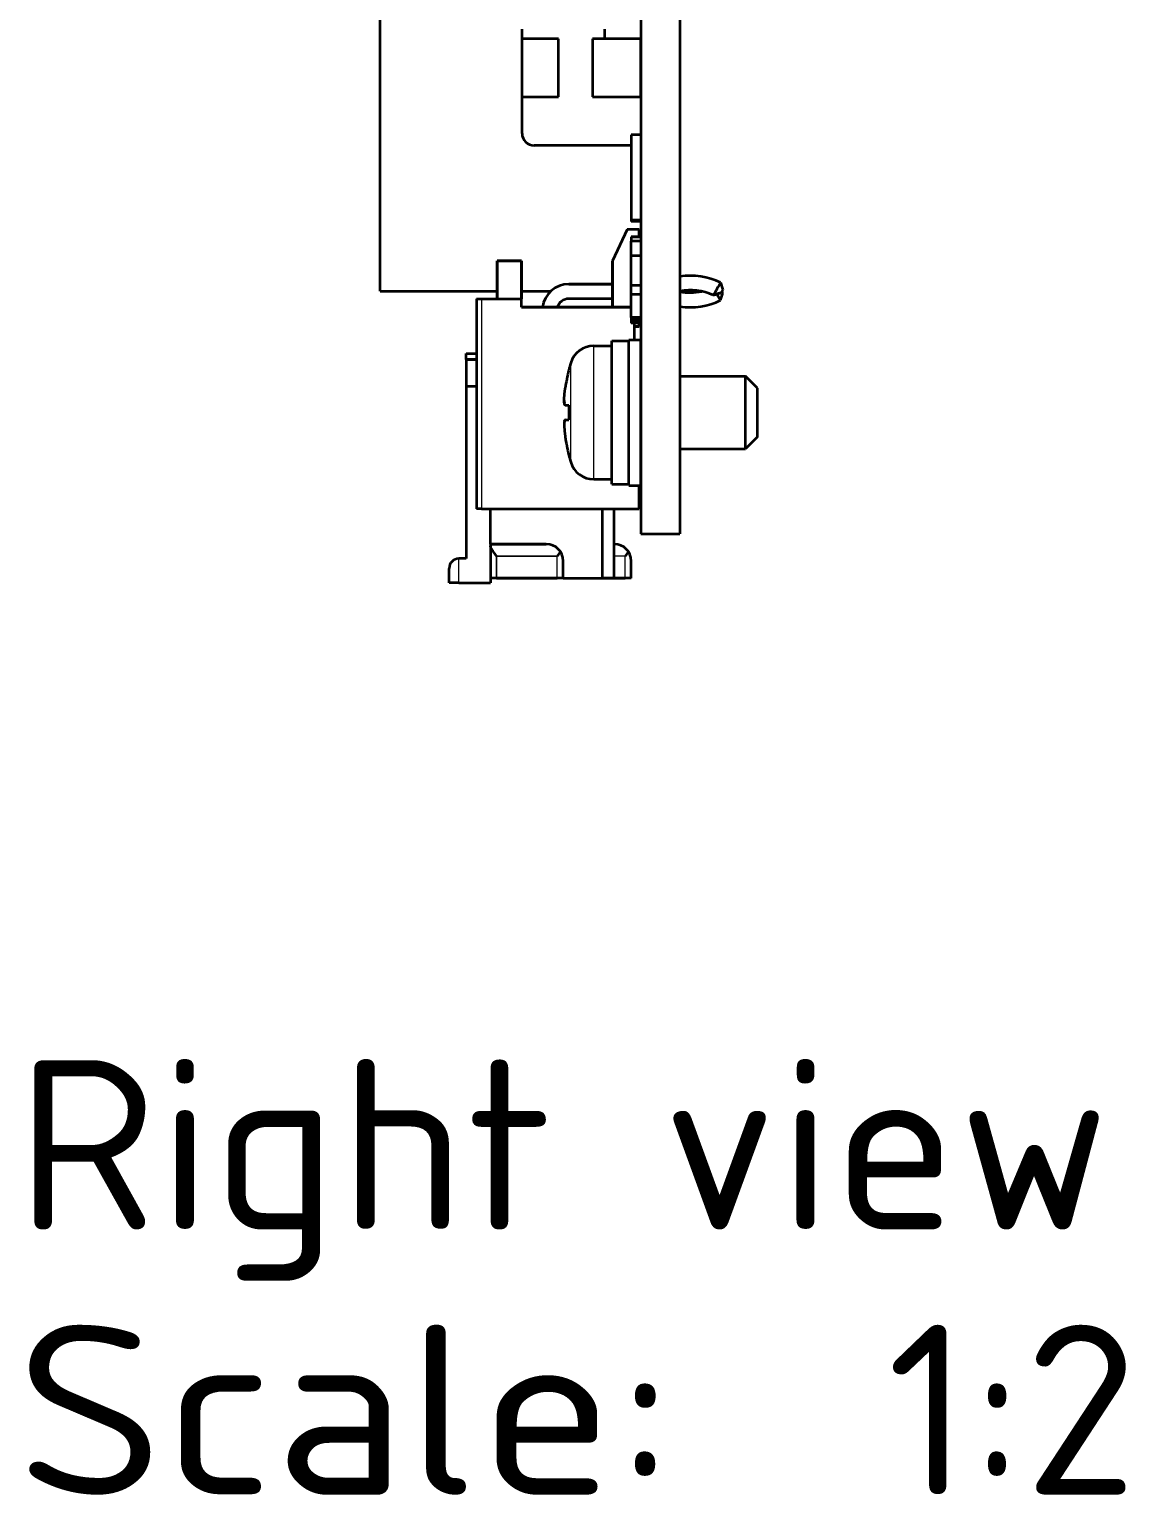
# Model space of a CAD drawing. Extents: x 23 to 417, y 3 to 294.
# Drawn here: x 179.56 to 202.15, y 80.65 to 110.83 of the extents above; entities that cross this region are included whole.
import ezdxf
from ezdxf.enums import TextEntityAlignment as Align

# ---------------------------------------------------------------- set-up
doc = ezdxf.new("R2010")
doc.units = 0
doc.layers.get('0').update_dxf_attribs({"lineweight": 13})
doc.styles.get("Standard").update_dxf_attribs({"font": 'isocp.shx'})

# ---------------------------------------------------------------- blocks, each defined once
blk = doc.blocks.new('BLOCK3495')
at = {"color": 7, "lineweight": 13}
for s, p, p2 in [('Right view', (-40, -78.853), (5.108, -78.853)), ('Scale:', (-40, -89.778), (-12.821, -89.778)), ('  1:2', (-12.821, -89.778), (6.207, -89.778))]:
    blk.add_text(s, height=7, dxfattribs=at).set_placement(p, p2, align=Align.FIT)
blk = doc.blocks.new('BLOCK3500')
at = {"color": 7, "lineweight": 35}
for p, q in [((-14.25, 48.3), (-14.25, -50.2)), ((-12.65, 48.3), (-12.65, -50.2))]:
    blk.add_line(p, q, dxfattribs=at)
at = {"color": 7, "lineweight": 35, "ltscale": 0.42465}
blk.add_line((-25, -40.2), (-25, -23.214), dxfattribs=at)
at = {"color": 7, "lineweight": 35, "ltscale": 0.009651}
for p, q in [((-19.15, -29.8), (-19.15, -29.414)), ((-15.75, -29.414), (-15.75, -29.8)), ((-14.25, -29.414), (-14.25, -29.8))]:
    blk.add_line(p, q, dxfattribs=at)
at = {"color": 7, "lineweight": 35, "ltscale": 0.06}
for p, q in [((-19.15, -32.2), (-19.15, -29.8)), ((-17.65, -32.2), (-17.65, -29.8)), ((-16.25, -29.8), (-16.25, -32.2)), ((-14.25, -32.2), (-14.25, -29.8))]:
    blk.add_line(p, q, dxfattribs=at)
at = {"color": 7, "lineweight": 35, "ltscale": 0.0375}
for p, q in [((-17.65, -29.8), (-19.15, -29.8)), ((-14.25, -29.8), (-15.75, -29.8)), ((-19.15, -33.7), (-19.15, -32.2)), ((-19.15, -32.2), (-17.65, -32.2))]:
    blk.add_line(p, q, dxfattribs=at)
at = {"color": 7, "lineweight": 35, "ltscale": 0.0125}
for p, q in [((-15.75, -29.8), (-16.25, -29.8)), ((-14.322, -37.662), (-14.822, -37.662)), ((-14.322, -37.662), (-14.822, -37.662)), ((-14.75, -42.2), (-14.25, -42.2)), ((-14.75, -48.2), (-14.25, -48.2))]:
    blk.add_line(p, q, dxfattribs=at)
at = {"color": 7, "lineweight": 35, "ltscale": 0.05}
blk.add_line((-16.25, -32.2), (-14.25, -32.2), dxfattribs=at)
at = {"color": 7, "lineweight": 35, "ltscale": 0.038986}
blk.add_line((-14.25, -32.2), (-14.25, -33.76), dxfattribs=at)
at = {"color": 7, "lineweight": 35, "ltscale": 0.087858}
blk.add_line((-14.65, -33.76), (-14.65, -37.274), dxfattribs=at)
at = {"color": 7, "lineweight": 35, "ltscale": 0.01}
for p, q in [((-14.25, -33.76), (-14.65, -33.76)), ((-14.25, -37.274), (-14.65, -37.274)), ((-14.25, -37.288), (-14.65, -37.288)), ((-14.25, -37.302), (-14.65, -37.302)), ((-14.25, -37.313), (-14.65, -37.313)), ((-14.25, -37.322), (-14.65, -37.322)), ((-14.25, -37.329), (-14.65, -37.329)), ((-14.25, -37.332), (-14.65, -37.332)), ((-14.25, -37.334), (-14.65, -37.334)), ((-14.25, -37.963), (-14.65, -37.963)), ((-14.25, -37.983), (-14.65, -37.983)), ((-14.25, -38.14), (-14.65, -38.14)), ((-14.25, -38.752), (-14.65, -38.752)), ((-14.25, -39.963), (-14.65, -39.963)), ((-14.25, -40.336), (-14.65, -40.336)), ((-14.25, -41.29), (-14.65, -41.29)), ((-14.25, -41.31), (-14.65, -41.31)), ((-14.25, -41.341), (-14.65, -41.341)), ((-14.25, -41.37), (-14.65, -41.37)), ((-14.25, -41.396), (-14.65, -41.396)), ((-14.25, -41.42), (-14.65, -41.42)), ((-14.25, -41.442), (-14.65, -41.442)), ((-14.25, -41.461), (-14.65, -41.461)), ((-14.25, -41.477), (-14.65, -41.477)), ((-14.25, -41.491), (-14.65, -41.491)), ((-14.25, -41.503), (-14.65, -41.503)), ((-14.25, -41.512), (-14.65, -41.512)), ((-14.25, -41.518), (-14.65, -41.518)), ((-14.25, -41.522), (-14.65, -41.522)), ((-14.25, -41.523), (-14.65, -41.523)), ((-21.751, -52.219), (-22.151, -52.219)), ((-21.751, -52.219), (-22.151, -52.219))]:
    blk.add_line(p, q, dxfattribs=at)
at = {"color": 7, "lineweight": 35, "ltscale": 0.1}
blk.add_line((-14.65, -34.2), (-18.65, -34.2), dxfattribs=at)
at = {"color": 7, "lineweight": 35, "ltscale": 0.000411225}
for p, q in [((-14.65, -37.272), (-14.65, -37.288)), ((-14.65, -41.461), (-14.65, -41.477))]:
    blk.add_line(p, q, dxfattribs=at)
at = {"color": 7, "lineweight": 35, "ltscale": 0.0003479}
for p, q in [((-14.65, -37.288), (-14.65, -37.302)), ((-14.65, -41.477), (-14.65, -41.491))]:
    blk.add_line(p, q, dxfattribs=at)
at = {"color": 7, "lineweight": 35, "ltscale": 0.00028495}
blk.add_line((-14.65, -37.302), (-14.65, -37.313), dxfattribs=at)
at = {"color": 7, "lineweight": 35, "ltscale": 0.00022125}
for p, q in [((-14.65, -37.313), (-14.65, -37.322)), ((-14.65, -41.503), (-14.65, -41.512))]:
    blk.add_line(p, q, dxfattribs=at)
at = {"color": 7, "lineweight": 35, "ltscale": 0.000158325}
blk.add_line((-14.65, -37.322), (-14.65, -37.329), dxfattribs=at)
at = {"color": 7, "lineweight": 35, "ltscale": 9.4975e-05}
blk.add_line((-14.65, -37.329), (-14.65, -37.332), dxfattribs=at)
at = {"color": 7, "lineweight": 35, "ltscale": 3.165e-05}
for p, q in [((-14.65, -37.332), (-14.65, -37.334)), ((-14.65, -41.522), (-14.65, -41.523))]:
    blk.add_line(p, q, dxfattribs=at)
at = {"color": 7, "lineweight": 35, "ltscale": 0.035493}
blk.add_line((-14.822, -37.662), (-15.422, -38.949), dxfattribs=at)
blk.add_line((-14.822, -37.662), (-15.422, -38.949), dxfattribs=at)
at = {"color": 7, "lineweight": 35, "ltscale": 0.000486696}
blk.add_line((-14.65, -37.963), (-14.65, -37.983), dxfattribs=at)
at = {"color": 7, "lineweight": 35, "ltscale": 0.003926}
blk.add_line((-14.65, -37.983), (-14.65, -38.14), dxfattribs=at)
at = {"color": 7, "lineweight": 35, "ltscale": 0.007523}
blk.add_line((-14.322, -37.963), (-14.322, -37.662), dxfattribs=at)
blk.add_line((-14.322, -37.963), (-14.322, -37.662), dxfattribs=at)
at = {"color": 7, "lineweight": 35, "ltscale": 0.015316}
blk.add_line((-14.65, -38.752), (-14.65, -38.14), dxfattribs=at)
at = {"color": 7, "lineweight": 35, "ltscale": 0.025}
for p, q in [((-20.172, -38.952), (-19.172, -38.952)), ((-19.172, -38.952), (-20.172, -38.952))]:
    blk.add_line(p, q, dxfattribs=at)
at = {"color": 7, "lineweight": 35, "ltscale": 0.039}
for p, q in [((-20.172, -40.512), (-20.172, -38.952)), ((-20.172, -38.952), (-20.172, -40.512)), ((-19.172, -40.512), (-19.172, -38.952)), ((-19.172, -38.952), (-19.172, -40.512))]:
    blk.add_line(p, q, dxfattribs=at)
at = {"color": 7, "lineweight": 35, "ltscale": 0.047832}
for p, q in [((-15.422, -38.949), (-15.422, -40.862)), ((-15.422, -40.862), (-15.422, -38.949))]:
    blk.add_line(p, q, dxfattribs=at)
at = {"color": 7, "lineweight": 35, "ltscale": 0.030267}
blk.add_line((-14.65, -39.963), (-14.65, -38.752), dxfattribs=at)
at = {"color": 7, "lineweight": 35, "ltscale": 0.120688}
blk.add_line((-25, -40.2), (-20.172, -40.2), dxfattribs=at)
at = {"color": 7, "lineweight": 35, "ltscale": 0.030201}
blk.add_line((-19.172, -40.2), (-17.964, -40.2), dxfattribs=at)
at = {"color": 7, "lineweight": 35, "ltscale": 0.045}
for p, q in [((-15.422, -39.912), (-17.222, -39.912)), ((-17.222, -39.912), (-15.422, -39.912)), ((-15.422, -39.912), (-17.222, -39.912)), ((-15.422, -39.912), (-17.222, -39.912)), ((-15.422, -39.912), (-17.222, -39.912)), ((-15.422, -39.912), (-17.222, -39.912)), ((-15.422, -39.912), (-17.222, -39.912)), ((-15.422, -39.912), (-17.222, -39.912)), ((-15.422, -39.912), (-17.222, -39.912)), ((-15.422, -39.912), (-17.222, -39.912)), ((-15.422, -39.912), (-17.222, -39.912)), ((-15.422, -39.912), (-17.222, -39.912)), ((-15.422, -39.912), (-17.222, -39.912)), ((-15.422, -39.912), (-17.222, -39.912)), ((-15.422, -39.912), (-17.222, -39.912)), ((-15.422, -39.912), (-17.222, -39.912)), ((-15.422, -39.912), (-17.222, -39.912)), ((-15.422, -39.912), (-17.222, -39.912)), ((-15.422, -39.912), (-17.222, -39.912)), ((-15.422, -39.912), (-17.222, -39.912)), ((-15.422, -40.512), (-17.222, -40.512)), ((-15.422, -40.512), (-17.222, -40.512))]:
    blk.add_line(p, q, dxfattribs=at)
at = {"color": 7, "lineweight": 35, "ltscale": 0.009336}
blk.add_line((-14.65, -40.336), (-14.65, -39.963), dxfattribs=at)
at = {"color": 7, "lineweight": 35, "ltscale": 0.023837}
blk.add_line((-14.65, -41.29), (-14.65, -40.336), dxfattribs=at)
at = {"color": 7, "lineweight": 35, "ltscale": 0.008335}
for p, q in [((-10.955, -40.268), (-11.272, -40.369)), ((-11.272, -40.369), (-10.955, -40.268))]:
    blk.add_line(p, q, dxfattribs=at)
at = {"color": 7, "lineweight": 35, "ltscale": 0.007426}
for p, q in [((-11.12, -40.32), (-10.97, -40.577)), ((-10.97, -40.577), (-11.12, -40.32))]:
    blk.add_line(p, q, dxfattribs=at)
at = {"color": 7, "lineweight": 35, "ltscale": 0.00764}
for p, q in [((-10.97, -39.848), (-10.88, -40.14)), ((-10.97, -39.848), (-10.88, -40.14)), ((-10.97, -40.577), (-10.88, -40.285)), ((-10.97, -40.577), (-10.88, -40.285))]:
    blk.add_line(p, q, dxfattribs=at)
at = {"color": 7, "lineweight": 35, "ltscale": 0.003694}
blk.add_line((-10.88, -40.14), (-10.955, -40.268), dxfattribs=at)
blk.add_line((-10.88, -40.14), (-10.955, -40.268), dxfattribs=at)
at = {"color": 7, "lineweight": 35, "ltscale": 0.002096}
blk.add_line((-10.923, -40.212), (-10.88, -40.285), dxfattribs=at)
blk.add_line((-10.923, -40.212), (-10.88, -40.285), dxfattribs=at)
at = {"color": 7, "lineweight": 35, "ltscale": 0.005}
for p, q in [((-21.022, -40.512), (-20.822, -40.512)), ((-21.022, -40.512), (-20.822, -40.512)), ((-14.522, -41.662), (-14.322, -41.662)), ((-14.322, -41.662), (-14.522, -41.662)), ((-20.822, -49.162), (-21.022, -49.162)), ((-20.822, -49.162), (-21.022, -49.162)), ((-20.451, -52.019), (-20.451, -52.219)), ((-20.451, -52.019), (-20.451, -52.219))]:
    blk.add_line(p, q, dxfattribs=at)
at = {"color": 7, "lineweight": 35, "ltscale": 0.21625}
blk.add_line((-21.022, -40.512), (-21.022, -49.162), dxfattribs=at)
blk.add_line((-21.022, -40.512), (-21.022, -49.162), dxfattribs=at)
at = {"color": 7, "lineweight": 35, "ltscale": 0.04125}
blk.add_line((-20.822, -40.512), (-19.172, -40.512), dxfattribs=at)
blk.add_line((-20.822, -40.512), (-19.172, -40.512), dxfattribs=at)
at = {"color": 7, "lineweight": 13, "ltscale": 0.21625}
blk.add_line((-20.822, -40.512), (-20.822, -49.162), dxfattribs=at)
blk.add_line((-20.822, -40.512), (-20.822, -49.162), dxfattribs=at)
at = {"color": 7, "lineweight": 35, "ltscale": 0.00875}
blk.add_line((-19.172, -40.862), (-19.172, -40.512), dxfattribs=at)
blk.add_line((-19.172, -40.862), (-19.172, -40.512), dxfattribs=at)
at = {"color": 7, "lineweight": 35, "ltscale": 0.113062}
for p, q in [((-19.172, -40.862), (-14.65, -40.862)), ((-14.65, -40.862), (-19.172, -40.862))]:
    blk.add_line(p, q, dxfattribs=at)
at = {"color": 7, "lineweight": 35, "ltscale": 0.000505293}
blk.add_line((-14.65, -41.29), (-14.65, -41.31), dxfattribs=at)
at = {"color": 7, "lineweight": 35, "ltscale": 0.0007759}
blk.add_line((-14.65, -41.31), (-14.65, -41.341), dxfattribs=at)
at = {"color": 7, "lineweight": 35, "ltscale": 0.0007183}
blk.add_line((-14.65, -41.341), (-14.65, -41.37), dxfattribs=at)
at = {"color": 7, "lineweight": 35, "ltscale": 0.000661475}
blk.add_line((-14.65, -41.37), (-14.65, -41.396), dxfattribs=at)
at = {"color": 7, "lineweight": 35, "ltscale": 0.0006012}
blk.add_line((-14.65, -41.396), (-14.65, -41.42), dxfattribs=at)
at = {"color": 7, "lineweight": 35, "ltscale": 0.0005375}
blk.add_line((-14.65, -41.42), (-14.65, -41.442), dxfattribs=at)
at = {"color": 7, "lineweight": 35, "ltscale": 0.000474525}
blk.add_line((-14.65, -41.442), (-14.65, -41.461), dxfattribs=at)
at = {"color": 7, "lineweight": 35, "ltscale": 0.000284975}
blk.add_line((-14.65, -41.491), (-14.65, -41.503), dxfattribs=at)
at = {"color": 7, "lineweight": 35, "ltscale": 0.0001583}
blk.add_line((-14.65, -41.512), (-14.65, -41.518), dxfattribs=at)
at = {"color": 7, "lineweight": 35, "ltscale": 9.5e-05}
blk.add_line((-14.65, -41.518), (-14.65, -41.522), dxfattribs=at)
at = {"color": 7, "lineweight": 35, "ltscale": 0.016934}
blk.add_line((-14.522, -42.2), (-14.522, -41.523), dxfattribs=at)
blk.add_line((-14.522, -42.2), (-14.522, -41.523), dxfattribs=at)
at = {"color": 7, "lineweight": 35, "ltscale": 0.003485}
blk.add_line((-14.322, -41.662), (-14.322, -41.523), dxfattribs=at)
blk.add_line((-14.322, -41.662), (-14.322, -41.523), dxfattribs=at)
at = {"color": 7, "lineweight": 35, "ltscale": 0.109108}
blk.add_line((-15.45, -46.615), (-15.45, -42.25), dxfattribs=at)
at = {"color": 7, "lineweight": 35, "ltscale": 0.0175}
for p, q in [((-15.45, -42.25), (-14.75, -42.25)), ((-15.45, -48.15), (-14.75, -48.15)), ((-17.451, -52.019), (-17.451, -51.319)), ((-17.451, -52.019), (-17.451, -51.319)), ((-14.651, -52.019), (-14.651, -51.319)), ((-14.651, -52.019), (-14.651, -51.319))]:
    blk.add_line(p, q, dxfattribs=at)
at = {"color": 7, "lineweight": 35, "ltscale": 0.110957}
for p, q in [((-14.75, -46.639), (-14.75, -42.2)), ((-14.25, -46.639), (-14.25, -42.2))]:
    blk.add_line(p, q, dxfattribs=at)
at = {"color": 7, "lineweight": 35, "ltscale": 0.00625}
for p, q in [((-21.451, -43.019), (-21.451, -42.769)), ((-21.451, -43.019), (-21.451, -42.769)), ((-20.201, -52.019), (-20.451, -52.019)), ((-20.201, -52.019), (-20.451, -52.019)), ((-17.451, -52.019), (-17.701, -52.019)), ((-17.451, -52.019), (-17.701, -52.019)), ((-14.651, -52.019), (-14.901, -52.019)), ((-14.651, -52.019), (-14.901, -52.019))]:
    blk.add_line(p, q, dxfattribs=at)
at = {"color": 7, "lineweight": 35, "ltscale": 0.010705}
for p, q in [((-21.451, -42.769), (-21.022, -42.769)), ((-21.451, -42.769), (-21.022, -42.769)), ((-21.022, -43.019), (-21.451, -43.019)), ((-21.451, -43.019), (-21.022, -43.019)), ((-21.451, -44.119), (-21.022, -44.119)), ((-21.451, -44.119), (-21.022, -44.119))]:
    blk.add_line(p, q, dxfattribs=at)
at = {"color": 7, "lineweight": 13, "ltscale": 0.101711}
blk.add_line((-16.189, -46.519), (-16.189, -42.45), dxfattribs=at)
at = {"color": 7, "lineweight": 35, "ltscale": 0.018478}
for p, q in [((-16.189, -42.45), (-15.45, -42.45)), ((-16.189, -47.95), (-15.45, -47.95))]:
    blk.add_line(p, q, dxfattribs=at)
at = {"color": 7, "lineweight": 35, "ltscale": 0.0275}
blk.add_line((-21.451, -43.019), (-21.451, -44.119), dxfattribs=at)
blk.add_line((-21.451, -43.019), (-21.451, -44.119), dxfattribs=at)
at = {"color": 7, "lineweight": 35, "ltscale": 0.000166027}
for p, q in [((-17.228, -43.45), (-17.221, -43.45)), ((-17.228, -46.95), (-17.221, -46.95))]:
    blk.add_line(p, q, dxfattribs=at)
at = {"color": 7, "lineweight": 13, "ltscale": 0.075512}
blk.add_line((-17.146, -46.179), (-17.146, -43.159), dxfattribs=at)
at = {"color": 7, "lineweight": 35, "ltscale": 0.0675}
for p, q in [((-12.65, -43.7), (-9.95, -43.7)), ((-12.65, -46.7), (-9.95, -46.7))]:
    blk.add_line(p, q, dxfattribs=at)
at = {"color": 7, "lineweight": 35, "ltscale": 0.055478}
blk.add_line((-9.95, -45.919), (-9.95, -43.7), dxfattribs=at)
at = {"color": 7, "lineweight": 35, "ltscale": 0.017678}
for p, q in [((-9.45, -44.2), (-9.95, -43.7)), ((-9.45, -46.2), (-9.95, -46.7))]:
    blk.add_line(p, q, dxfattribs=at)
at = {"color": 7, "lineweight": 35, "ltscale": 0.1775}
blk.add_line((-21.451, -44.119), (-21.451, -51.219), dxfattribs=at)
blk.add_line((-21.451, -44.119), (-21.451, -51.219), dxfattribs=at)
at = {"color": 7, "lineweight": 35, "ltscale": 0.036986}
blk.add_line((-9.45, -45.68), (-9.45, -44.2), dxfattribs=at)
at = {"color": 7, "lineweight": 35, "ltscale": 0.003766}
for p, q in [((-17.372, -44.9), (-17.221, -44.9)), ((-17.372, -45.5), (-17.221, -45.5))]:
    blk.add_line(p, q, dxfattribs=at)
at = {"color": 7, "lineweight": 35, "ltscale": 0.013014}
blk.add_line((-9.45, -46.2), (-9.45, -45.68), dxfattribs=at)
at = {"color": 7, "lineweight": 13, "ltscale": 0.026571}
blk.add_line((-17.146, -47.242), (-17.146, -46.179), dxfattribs=at)
at = {"color": 7, "lineweight": 35, "ltscale": 0.019522}
blk.add_line((-9.95, -46.7), (-9.95, -45.919), dxfattribs=at)
at = {"color": 7, "lineweight": 13, "ltscale": 0.035789}
blk.add_line((-16.189, -47.95), (-16.189, -46.519), dxfattribs=at)
at = {"color": 7, "lineweight": 35, "ltscale": 0.038393}
blk.add_line((-15.45, -48.15), (-15.45, -46.615), dxfattribs=at)
at = {"color": 7, "lineweight": 35, "ltscale": 0.039043}
for p, q in [((-14.75, -48.2), (-14.75, -46.639)), ((-14.25, -48.2), (-14.25, -46.639))]:
    blk.add_line(p, q, dxfattribs=at)
at = {"color": 7, "lineweight": 35, "ltscale": 0.024051}
blk.add_line((-14.322, -49.162), (-14.322, -48.2), dxfattribs=at)
blk.add_line((-14.322, -49.162), (-14.322, -48.2), dxfattribs=at)
at = {"color": 7, "lineweight": 35, "ltscale": 0.1625}
blk.add_line((-20.822, -49.162), (-14.322, -49.162), dxfattribs=at)
blk.add_line((-20.822, -49.162), (-14.322, -49.162), dxfattribs=at)
at = {"color": 7, "lineweight": 35, "ltscale": 0.036429}
blk.add_line((-20.451, -50.619), (-20.451, -49.162), dxfattribs=at)
blk.add_line((-20.451, -50.619), (-20.451, -49.162), dxfattribs=at)
at = {"color": 7, "lineweight": 35, "ltscale": 0.071429}
for p, q in [((-15.841, -52.019), (-15.841, -49.162)), ((-15.841, -52.019), (-15.841, -49.162)), ((-15.351, -52.019), (-15.351, -49.162)), ((-15.351, -52.019), (-15.351, -49.162))]:
    blk.add_line(p, q, dxfattribs=at)
at = {"color": 7, "lineweight": 35, "ltscale": 0.001675}
blk.add_line((-20.451, -50.619), (-20.451, -50.686), dxfattribs=at)
blk.add_line((-20.451, -50.619), (-20.451, -50.686), dxfattribs=at)
at = {"color": 7, "lineweight": 35, "ltscale": 0.0575}
for p, q in [((-20.451, -50.619), (-18.151, -50.619)), ((-18.151, -50.619), (-20.451, -50.619))]:
    blk.add_line(p, q, dxfattribs=at)
at = {"color": 7, "lineweight": 35, "ltscale": 0.033325}
blk.add_line((-20.451, -50.686), (-20.451, -52.019), dxfattribs=at)
blk.add_line((-20.451, -50.686), (-20.451, -52.019), dxfattribs=at)
at = {"color": 7, "lineweight": 35, "ltscale": 0.04}
blk.add_line((-14.25, -50.2), (-12.65, -50.2), dxfattribs=at)
at = {"color": 7, "lineweight": 35, "ltscale": 0.0075}
blk.add_line((-21.451, -51.219), (-21.751, -51.219), dxfattribs=at)
blk.add_line((-21.451, -51.219), (-21.751, -51.219), dxfattribs=at)
at = {"color": 7, "lineweight": 13, "ltscale": 0.025}
blk.add_line((-21.751, -52.219), (-21.751, -51.219), dxfattribs=at)
blk.add_line((-21.751, -52.219), (-21.751, -51.219), dxfattribs=at)
at = {"color": 7, "lineweight": 13, "ltscale": 0.0625}
for p, q in [((-20.201, -51.119), (-17.701, -51.119)), ((-17.701, -51.119), (-20.201, -51.119))]:
    blk.add_line(p, q, dxfattribs=at)
at = {"color": 7, "lineweight": 13, "ltscale": 0.0225}
for p, q in [((-20.201, -52.019), (-20.201, -51.119)), ((-20.201, -51.119), (-20.201, -52.019)), ((-17.701, -52.019), (-17.701, -51.119)), ((-17.701, -52.019), (-17.701, -51.119)), ((-14.901, -52.019), (-14.901, -51.119)), ((-14.901, -52.019), (-14.901, -51.119))]:
    blk.add_line(p, q, dxfattribs=at)
at = {"color": 7, "lineweight": 35, "ltscale": 0.00577}
for p, q in [((-17.569, -50.93), (-17.701, -51.119)), ((-17.569, -50.93), (-17.701, -51.119)), ((-14.769, -50.93), (-14.901, -51.119)), ((-14.769, -50.93), (-14.901, -51.119))]:
    blk.add_line(p, q, dxfattribs=at)
at = {"color": 7, "lineweight": 13, "ltscale": 0.01125}
blk.add_line((-14.901, -51.119), (-15.351, -51.119), dxfattribs=at)
blk.add_line((-14.901, -51.119), (-15.351, -51.119), dxfattribs=at)
at = {"color": 7, "lineweight": 35, "ltscale": 0.015}
blk.add_line((-22.151, -52.219), (-22.151, -51.619), dxfattribs=at)
blk.add_line((-22.151, -52.219), (-22.151, -51.619), dxfattribs=at)
at = {"color": 7, "lineweight": 35, "ltscale": 0.0325}
blk.add_line((-21.751, -52.219), (-20.451, -52.219), dxfattribs=at)
blk.add_line((-21.751, -52.219), (-20.451, -52.219), dxfattribs=at)
at = {"color": 7, "lineweight": 35, "ltscale": 0.0625}
for p, q in [((-20.201, -52.019), (-17.701, -52.019)), ((-17.701, -52.019), (-20.201, -52.019))]:
    blk.add_line(p, q, dxfattribs=at)
at = {"color": 7, "lineweight": 35, "ltscale": 0.04025}
blk.add_line((-17.451, -52.019), (-15.841, -52.019), dxfattribs=at)
blk.add_line((-17.451, -52.019), (-15.841, -52.019), dxfattribs=at)
at = {"color": 7, "lineweight": 35, "ltscale": 0.01225}
for p, q in [((-15.841, -52.019), (-15.351, -52.019)), ((-15.351, -52.019), (-15.841, -52.019))]:
    blk.add_line(p, q, dxfattribs=at)
at = {"color": 7, "lineweight": 35, "ltscale": 0.01125}
for p, q in [((-15.351, -52.019), (-14.901, -52.019)), ((-14.901, -52.019), (-15.351, -52.019))]:
    blk.add_line(p, q, dxfattribs=at)
at = {"color": 7, "lineweight": 35}
for centre, radius, start, end in [((-18.65, -33.7), 0.5, 180, 270), ((-12.222, -42.452), 2.889, 64.31588, 98.50817), ((-12.222, -42.452), 2.889, 64.31588, 98.50849), ((-12.222, -42.452), 2.889, 64.31588, 98.50817), ((-12.222, -42.452), 2.889, 64.31588, 98.50849), ((-17.222, -41.012), 1.1, 90, 172.16252), ((-17.222, -41.012), 1.1, 90, 172.16252), ((-17.222, -41.012), 1.1, 90, 172.16252), ((-17.222, -41.012), 1.1, 90, 172.16252), ((-17.222, -41.012), 1.1, 90, 172.16252), ((-17.222, -41.012), 1.1, 90, 172.16252), ((-17.222, -41.012), 1.1, 90, 172.16252), ((-17.222, -41.012), 1.1, 90, 172.16252), ((-17.222, -41.012), 1.1, 90, 172.16252), ((-17.222, -41.012), 1.1, 90, 172.16252), ((-17.222, -41.012), 1.1, 90, 172.16252), ((-17.222, -41.012), 1.1, 90, 172.16252), ((-17.222, -41.012), 1.1, 90, 172.16252), ((-17.222, -41.012), 1.1, 90, 172.16252), ((-17.222, -41.012), 1.1, 90, 172.16252), ((-17.222, -41.012), 1.1, 90, 172.16252), ((-17.222, -41.012), 1.1, 90, 172.16252), ((-17.222, -41.012), 1.1, 90, 172.16252), ((-17.222, -41.012), 1.1, 90, 172.16252), ((-17.222, -41.012), 1.1, 90, 172.16252), ((-12.222, -42.452), 2.289, 65.47625, 100.76224), ((-12.222, -42.452), 2.289, 65.47625, 100.76224), ((-12.222, -37.973), 2.289, 259.23813, 281.99618), ((-12.222, -37.973), 2.289, 259.23808, 281.99626), ((-12.222, -37.973), 2.289, 259.23804, 281.99634), ((-12.222, -37.973), 2.289, 259.23799, 281.99642), ((-12.222, -37.973), 2.289, 259.23795, 281.9965), ((-12.222, -37.973), 2.289, 259.2379, 281.99658), ((-12.222, -37.973), 2.289, 259.23785, 281.99666), ((-12.222, -37.973), 2.289, 259.23781, 281.99674), ((-12.222, -37.973), 2.289, 259.23813, 281.99618), ((-12.222, -37.973), 2.289, 259.23808, 281.99626), ((-12.222, -37.973), 2.289, 259.23804, 281.99634), ((-12.222, -37.973), 2.289, 259.23799, 281.99642), ((-12.222, -37.973), 2.289, 259.23795, 281.9965), ((-12.222, -37.973), 2.289, 259.2379, 281.99658), ((-12.222, -37.973), 2.289, 259.23785, 281.99666), ((-12.222, -37.973), 2.289, 259.23781, 281.99674), ((29.86, -63.873), 47.374, 149.52671, 150.25509), ((29.86, -63.873), 47.374, 149.52671, 150.25509), ((-17.222, -41.012), 0.5, 90, 162.5424), ((-17.222, -41.012), 0.5, 90, 162.5424), ((-12.222, -37.973), 2.889, 261.49154, 295.68412), ((-12.222, -37.973), 2.889, 261.49154, 295.68412), ((-16.189, -43.45), 1, 90, 163.04223), ((-10.45, -45.2), 6.993, 165.50862, 171.77927), ((-10.45, -45.2), 6.993, 165.50862, 171.77927), ((-10.45, -45.2), 7, 163.04223, 165.52249), ((-16.483, -44.712), 0.93, 179.63641, 187.03046), ((-10.449, -45.2), 6.779, 177.46357, 182.53644), ((-10.449, -45.2), 6.779, 177.46357, 182.53644), ((-10.449, -45.2), 6.994, 188.2212, 194.49085), ((-10.449, -45.2), 6.994, 188.2212, 194.49085), ((-10.45, -45.2), 7, 194.47751, 196.95777), ((-16.189, -46.95), 1, 196.95777, 270), ((-18.151, -51.319), 0.7, 360, 90), ((-18.151, -51.319), 0.7, 360, 90), ((-15.351, -51.319), 0.7, 360, 90), ((-15.351, -51.319), 0.7, 360, 90), ((-21.751, -51.619), 0.4, 90, 180), ((-21.751, -51.619), 0.4, 90, 180)]:
    blk.add_arc(centre, radius, start, end, dxfattribs=at)
for points, knots in [([(-17.372, -44.9), (-17.378, -44.9), (-17.383, -44.896), (-17.386, -44.892), (-17.398, -44.874), (-17.403, -44.849), (-17.405, -44.835), (-17.412, -44.782), (-17.414, -44.727), (-17.414, -44.689), (-17.413, -44.625), (-17.408, -44.537), (-17.406, -44.507), (-17.401, -44.446), (-17.392, -44.359), (-17.387, -44.317), (-17.382, -44.269), (-17.372, -44.2)], [0, 0, 0, 0, 0, 0, 0.558095, 0.558095, 0.558095, 2.022327, 2.022327, 2.022327, 4.899778, 4.899778, 4.899778, 6.348261, 6.348261, 6.348261, 7.236675, 7.236675, 7.236675, 7.236675, 7.236675, 7.236675]), ([(-17.372, -45.5), (-17.377, -45.5), (-17.381, -45.503), (-17.384, -45.505), (-17.396, -45.521), (-17.401, -45.543), (-17.404, -45.556), (-17.409, -45.592), (-17.412, -45.63), (-17.413, -45.65), (-17.413, -45.672), (-17.413, -45.694)], [0, 0, 0, 0, 0, 0, 0.427381, 0.427381, 0.427381, 1.845399, 1.845399, 1.845399, 3.455393, 3.455393, 3.455393, 3.455393, 3.455393, 3.455393]), ([(-17.406, -45.575), (-17.412, -45.616), (-17.413, -45.659), (-17.414, -45.699), (-17.414, -45.764), (-17.408, -45.857), (-17.407, -45.881), (-17.403, -45.936), (-17.396, -46.011), (-17.39, -46.057), (-17.385, -46.11), (-17.372, -46.197), (-17.372, -46.198), (-17.372, -46.199), (-17.372, -46.2)], [0, 0, 0, 0, 0, 0, 3.420497, 3.420497, 3.420497, 4.54728, 4.54728, 4.54728, 5.675055, 5.675055, 5.675055, 5.688236, 5.688236, 5.688236, 5.688236, 5.688236, 5.688236]), ([(-17.406, -45.575), (-17.404, -45.559), (-17.401, -45.544), (-17.398, -45.534), (-17.393, -45.515), (-17.381, -45.503), (-17.378, -45.501), (-17.375, -45.5), (-17.372, -45.5)], [0, 0, 0, 0, 0, 0, 1.302594, 1.302594, 1.302594, 1.609999, 1.609999, 1.609999, 1.609999, 1.609999, 1.609999]), ([(-20.201, -51.119), (-20.243, -51.06), (-20.285, -51), (-20.316, -50.955), (-20.379, -50.861), (-20.427, -50.773), (-20.442, -50.741), (-20.45, -50.711), (-20.451, -50.686)], [0, 0, 0, 0, 0, 0, 0.635153, 0.635153, 0.635153, 1.00327, 1.00327, 1.00327, 1.00327, 1.00327, 1.00327]), ([(-20.201, -51.119), (-20.243, -51.06), (-20.285, -51), (-20.316, -50.955), (-20.379, -50.861), (-20.427, -50.773), (-20.442, -50.741), (-20.45, -50.711), (-20.451, -50.686)], [0, 0, 0, 0, 0, 0, 0.635153, 0.635153, 0.635153, 1.00327, 1.00327, 1.00327, 1.00327, 1.00327, 1.00327])]:
    blk.add_open_spline(points, degree=5, knots=knots, dxfattribs=at)

msp = doc.modelspace()

# ---------------------------------------------------------------- block references
at = {"lineweight": 0, "xscale": 0.5, "yscale": 0.5, "zscale": 0.5}
for name in ['BLOCK3500', 'BLOCK3495']:
    msp.add_blockref(name, (199.2864, 125.5377), dxfattribs=at)

doc.saveas('drawing.dxf')
